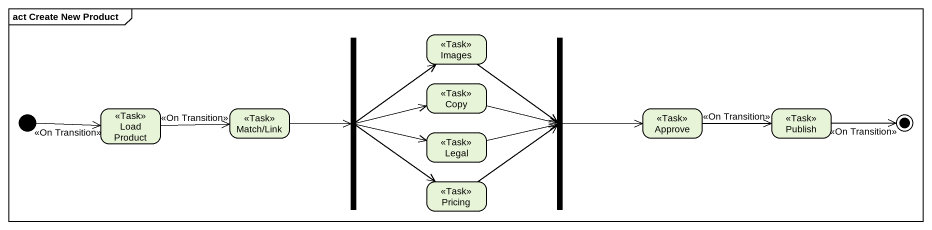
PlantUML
@startuml
mainframe act Create New Product
hide empty description
state fork1 <<fork>>
state Images <<Task>>
state fork2 <<join>>
state "Load Product" as Load_Product <<Task>>
state "Match/Link" as Match_Link <<Task>>
state Copy <<Task>>
state Approve <<Task>>
state Publish <<Task>>
state Legal <<Task>>
state Pricing <<Task>>
[*] -right-> Load_Product : <<On Transition>>
fork1 -up-> Images
fork1 -right-> Copy
fork1 -right-> Legal
fork1 --> Pricing
Images --> fork2
fork2 -right-> Approve
Load_Product -right-> Match_Link : <<On Transition>>
Match_Link -right-> fork1
Copy -right-> fork2
Copy -right-> fork2
Approve -right-> Publish : <<On Transition>>
Legal -right-> fork2
Pricing -up-> fork2
Publish -right-> [*] : <<On Transition>>
@enduml
